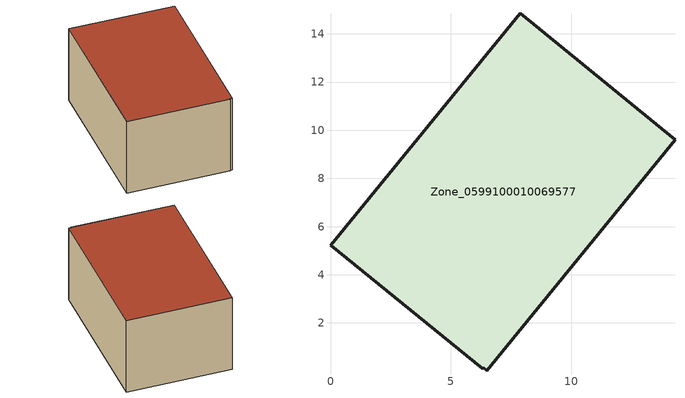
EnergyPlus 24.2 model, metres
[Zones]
Zone_0599100010069577
 floor ground (C_G): 7.87,14.85 14.3,9.6 6.48,0.03 6.36,0.15 6.33,0.11 0,5.22 z0
 wall outside (C_F): 7.87,14.85 0,5.22 6.33,0.11 6.36,0.15 6.48,0.03 14.3,9.6 7.87,14.85 z0:6.49
 roof outside (C_R): 14.3,9.6 7.87,14.85 0,5.22 6.33,0.11 6.36,0.15 6.48,0.03 z6.49
[BUILDING]
Pand.0599100010069577: North Axis=0; Terrain=City; Loads Convergence Tolerance Value=0.04; Temperature Convergence Tolerance Value=0.4; Solar Distribution=FullExterior; Maximum Number of Warmup Days=25; Minimum Number of Warmup Days=1
[Site:Location]
Rotterdam.The.Hague.AP_ZH_NLD Design_Conditions: Latitude=51.96; Longitude=4.45; Time Zone=1; Elevation=-4.5
[SITE:GROUNDTEMPERATURE:BUILDINGSURFACE]
18, 18, 18, 18, 18, 18, 18, 18, 18, 18, 18, 18
[MATERIAL] Thermal Absorptance=0.9; Solar Absorptance=0.7; Visible Absorptance=0.7
Name | Roughness | Thickness | Conductivity | Density | Specific Heat
G.D.1965 | MediumSmooth | 0.15 | 1 | 540 | 1210
F.D.1965 | Rough | 0.3 | 0.857143 | 1920 | 840
R.D.1965 | MediumRough | 0.2 | 0.08 | 1500 | 1000
[CONSTRUCTION]
C_G: G.D.1965
C_F: F.D.1965
C_R: R.D.1965
[ZONE]
Zone_0599100010069577: Type=1; Multiplier=1; Ceiling Height=Autocalculate; Volume=Autocalculate; Floor Area=autocalculate; Part of Total Floor Area=Yes
[ZONEINFILTRATION:DESIGNFLOWRATE]
Infil_Zone_0599100010069577: Zone or ZoneList or Space or SpaceList=Zone_0599100010069577; Schedule=AlwaysOn; Design Flow Rate Calculation Method=Flow/Area; Flow Rate per Floor Area=0.0042; Constant Term Coefficient=1; Temperature Term Coefficient=0; Velocity Term Coefficient=0; Velocity Squared Term Coefficient=0
[HVACTEMPLATE:ZONE:IDEALLOADSAIRSYSTEM]
Zone_0599100010069577: Maximum Heating Supply Air Temperature=50; Minimum Cooling Supply Air Temperature=13; Maximum Heating Supply Air Humidity Ratio=0.0156; Minimum Cooling Supply Air Humidity Ratio=0.0077; Heating Limit=NoLimit; Cooling Limit=NoLimit; Dehumidification Control Type=ConstantSensibleHeatRatio; Cooling Sensible Heat Ratio=0.7; Dehumidification Setpoint=60; Humidification Control Type=None; Humidification Setpoint=30; Outdoor Air Method=None; Outdoor Air Flow Rate per Person=0.00944; Outdoor Air Flow Rate per Zone Floor Area=0; Outdoor Air Flow Rate per Zone=0; Demand Controlled Ventilation Type=None; Outdoor Air Economizer Type=NoEconomizer; Heat Recovery Type=None; Sensible Heat Recovery Effectiveness=0.7; Latent Heat Recovery Effectiveness=0.65
[ZONECONTROL:THERMOSTAT]
ThermostatControl_Zone_0599100010069577: Zone or ZoneList=Zone_0599100010069577; Control Type Schedule=DualSetpointControlType; Control 1=Thermostat_Zone_0599100010069577; Temperature Difference Between Cutout And Setpoint=0
[THERMOSTATSETPOINT:DUALSETPOINT]
Thermostat_Zone_0599100010069577: Heating Setpoint Temperature Schedule=HeatingSetpoint_Zone_0599100010069577; Cooling Setpoint Temperature Schedule=CoolingSetpoint_Zone_0599100010069577
[SCHEDULE:COMPACT]
HeatingSetpoint_Zone_0599100010069577: Through: 12/31, For: AllDays, Until: 24:00, 21
CoolingSetpoint_Zone_0599100010069577: Through: 12/31, For: AllDays, Until: 24:00, 24
DualSetpointControlType: Through: 12/31, For: AllDays, Until: 24:00, 4
AlwaysOn: Through: 12/31, For: AllDays, Until: 24:00, 1
